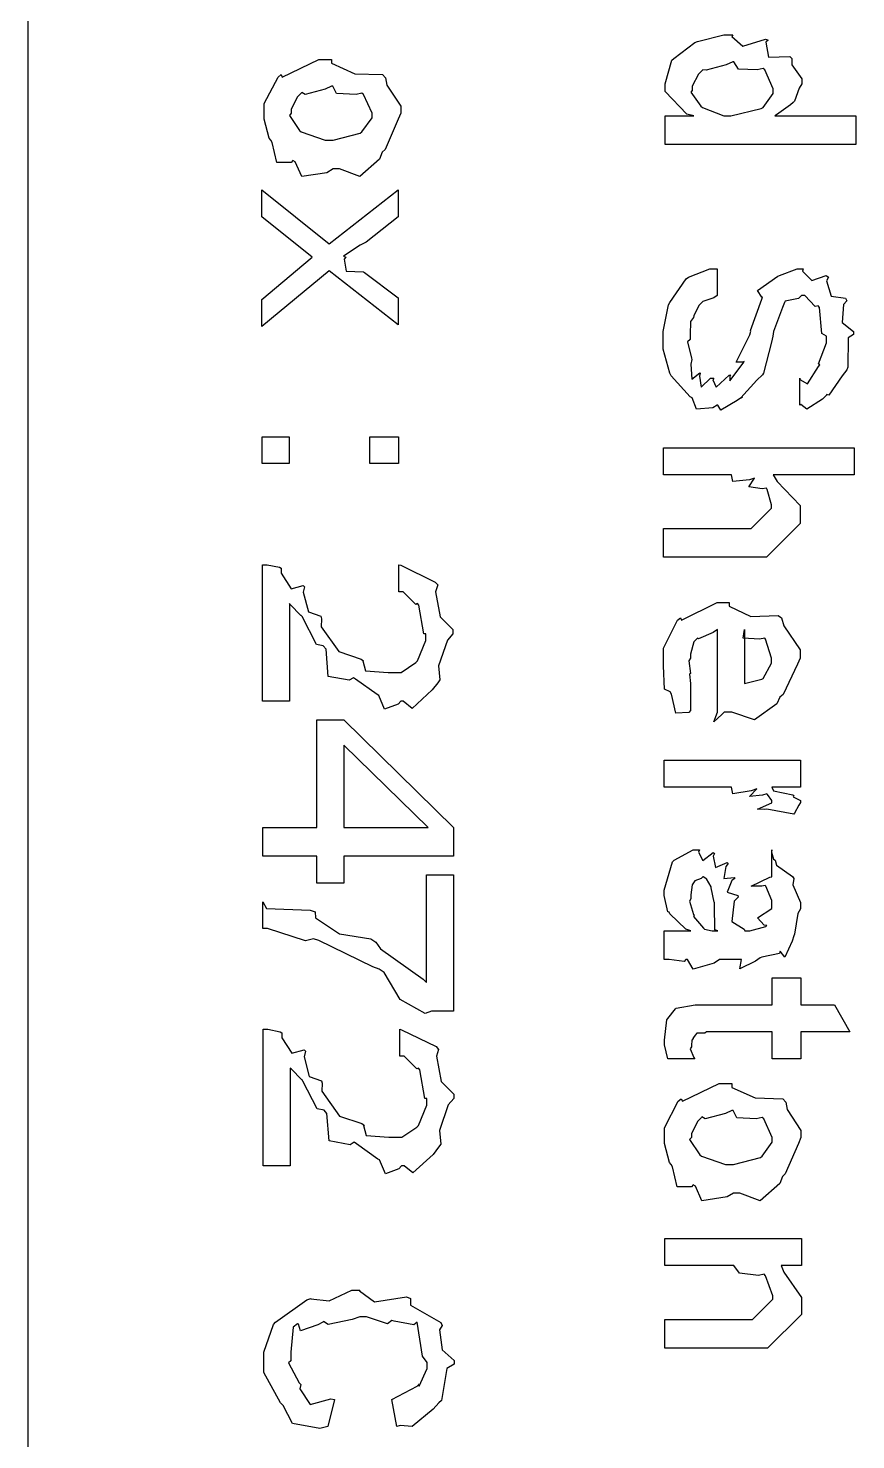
# Model space of a CAD drawing. Extents: x 0.2 to 11.6, y 0.3 to 16.2.
# Drawn here: x 1.62 to 1.7266, y 2.1406 to 2.3225 of the extents above; entities that cross this region are included whole.
import ezdxf

# ---------------------------------------------------------------- set-up
doc = ezdxf.new("R2010")
doc.units = 0
doc.header["$MEASUREMENT"] = 0

msp = doc.modelspace()

# ---------------------------------------------------------------- linework, layer by layer
at = {"color": 0}
for p, q in [((1.62001, 0.531685), (1.62001, 4.18001)), ((1.70313, 2.31858), (1.70583, 2.32064)), ((1.70583, 2.32064), (1.70617, 2.32075)), ((1.70617, 2.32075), (1.70958, 2.32161)), ((1.70617, 2.32075), (1.70617, 2.32075)), ((1.70958, 2.32161), (1.71072, 2.32161)), ((1.71072, 2.32161), (1.71061, 2.3214)), ((1.71061, 2.3214), (1.71203, 2.32015)), ((1.71203, 2.32015), (1.71496, 2.32107)), ((1.71496, 2.32107), (1.71528, 2.32096)), ((1.71528, 2.32096), (1.715, 2.32069)), ((1.715, 2.32069), (1.71533, 2.31874)), ((1.65272, 2.31619), (1.65744, 2.31847)), ((1.65744, 2.31847), (1.65907, 2.31847)), ((1.65907, 2.31847), (1.65907, 2.31797)), ((1.65907, 2.31847), (1.65907, 2.31847)), ((1.70204, 2.31532), (1.7029, 2.31836)), ((1.7029, 2.31836), (1.70313, 2.31858)), ((1.70313, 2.31858), (1.70313, 2.31858)), ((1.71533, 2.31874), (1.7181, 2.31885)), ((1.7181, 2.31885), (1.71832, 2.31858)), ((1.71832, 2.31858), (1.71832, 2.31776)), ((1.65907, 2.31797), (1.66206, 2.31662)), ((1.66206, 2.31662), (1.66564, 2.31651)), ((1.70632, 2.31657), (1.70551, 2.315)), ((1.70682, 2.31706), (1.70632, 2.31657)), ((1.70687, 2.31711), (1.70682, 2.31706)), ((1.70731, 2.31706), (1.70687, 2.31711)), ((1.7099, 2.31776), (1.70731, 2.31706)), ((1.71072, 2.31814), (1.7099, 2.31776)), ((1.71089, 2.31814), (1.71072, 2.31814)), ((1.71072, 2.31814), (1.71072, 2.31814)), ((1.71149, 2.31722), (1.71089, 2.31814)), ((1.71386, 2.31711), (1.71149, 2.31722)), ((1.71463, 2.31728), (1.71386, 2.31711)), ((1.71485, 2.31711), (1.71463, 2.31728)), ((1.71593, 2.31467), (1.71485, 2.31711)), ((1.71832, 2.31776), (1.71963, 2.31597)), ((1.65039, 2.31278), (1.65218, 2.31619)), ((1.65218, 2.31619), (1.65256, 2.31651)), ((1.65256, 2.31651), (1.65272, 2.31619)), ((1.65907, 2.315), (1.65826, 2.31461)), ((1.65924, 2.315), (1.65907, 2.315)), ((1.65907, 2.315), (1.65907, 2.315)), ((1.65972, 2.31407), (1.65924, 2.315)), ((1.66564, 2.31651), (1.66601, 2.31608)), ((1.66601, 2.31608), (1.66618, 2.31515)), ((1.66618, 2.31515), (1.66797, 2.31244)), ((1.70204, 2.31435), (1.70204, 2.31532)), ((1.70204, 2.31532), (1.70204, 2.31532)), ((1.70551, 2.315), (1.70551, 2.31446)), ((1.71929, 2.31478), (1.71869, 2.3131)), ((1.71961, 2.31532), (1.71929, 2.31478)), ((1.71963, 2.31597), (1.71961, 2.31532)), ((1.65468, 2.31364), (1.65386, 2.31207)), ((1.65517, 2.31413), (1.65468, 2.31364)), ((1.65522, 2.31418), (1.65517, 2.31413)), ((1.65565, 2.31396), (1.65522, 2.31418)), ((1.65826, 2.31461), (1.65565, 2.31396)), ((1.66222, 2.31396), (1.65972, 2.31407)), ((1.66297, 2.31413), (1.66222, 2.31396)), ((1.66319, 2.31396), (1.66297, 2.31413)), ((1.66428, 2.31153), (1.66319, 2.31396)), ((1.70481, 2.31142), (1.70204, 2.31435)), ((1.70551, 2.31446), (1.70535, 2.31424)), ((1.70535, 2.31424), (1.7066, 2.31244)), ((1.71463, 2.31228), (1.71593, 2.31407)), ((1.71593, 2.31407), (1.71593, 2.31467)), ((1.71593, 2.31467), (1.71593, 2.31467)), ((1.71853, 2.31293), (1.71815, 2.31261)), ((1.71869, 2.3131), (1.71853, 2.31293)), ((1.65039, 2.31153), (1.65039, 2.31278)), ((1.65039, 2.31076), (1.65039, 2.31153)), ((1.65386, 2.31153), (1.65365, 2.31125)), ((1.65365, 2.31125), (1.65494, 2.30929)), ((1.65386, 2.31207), (1.65386, 2.31153)), ((1.66428, 2.31093), (1.66428, 2.31153)), ((1.66428, 2.31153), (1.66428, 2.31153)), ((1.66797, 2.31153), (1.66764, 2.31076)), ((1.66797, 2.31244), (1.66797, 2.31153)), ((1.70204, 2.31119), (1.70574, 2.31119)), ((1.70204, 2.30751), (1.70204, 2.31119)), ((1.70204, 2.31119), (1.70204, 2.31119)), ((1.70574, 2.31119), (1.70481, 2.31142)), ((1.7066, 2.31244), (1.70682, 2.31228)), ((1.70682, 2.31228), (1.70682, 2.31228)), ((1.70682, 2.31228), (1.70958, 2.31119)), ((1.70958, 2.31119), (1.7105, 2.31119)), ((1.7105, 2.31119), (1.7144, 2.31213)), ((1.7105, 2.31119), (1.7105, 2.31119)), ((1.7144, 2.31213), (1.71463, 2.31228)), ((1.71463, 2.31228), (1.71463, 2.31228)), ((1.71636, 2.31131), (1.71615, 2.31119)), ((1.71615, 2.31119), (1.72657, 2.31119)), ((1.71815, 2.31261), (1.71636, 2.31131)), ((1.72657, 2.31119), (1.72657, 2.30751)), ((1.65104, 2.30832), (1.65039, 2.31076)), ((1.65494, 2.30929), (1.65517, 2.30914)), ((1.66297, 2.30914), (1.66428, 2.31093)), ((1.66764, 2.31076), (1.66596, 2.30686)), ((1.65126, 2.30806), (1.65104, 2.30832)), ((1.65142, 2.30778), (1.65126, 2.30806)), ((1.65201, 2.30518), (1.65142, 2.30778)), ((1.65517, 2.30914), (1.65517, 2.30914)), ((1.65517, 2.30914), (1.65826, 2.30806)), ((1.65826, 2.30806), (1.65929, 2.30806)), ((1.65929, 2.30806), (1.66276, 2.30897)), ((1.65929, 2.30806), (1.65929, 2.30806)), ((1.66276, 2.30897), (1.66297, 2.30914)), ((1.66297, 2.30914), (1.66297, 2.30914)), ((1.72657, 2.30751), (1.70204, 2.30751)), ((1.66525, 2.30561), (1.66271, 2.30339)), ((1.66558, 2.30653), (1.66525, 2.30561)), ((1.66596, 2.30686), (1.66558, 2.30653)), ((1.65386, 2.30518), (1.65201, 2.30518)), ((1.65408, 2.30544), (1.65386, 2.30518)), ((1.6544, 2.30528), (1.65408, 2.30544)), ((1.65522, 2.30339), (1.6544, 2.30528)), ((1.65847, 2.30387), (1.65522, 2.30339)), ((1.65929, 2.30436), (1.65847, 2.30387)), ((1.6601, 2.30436), (1.65929, 2.30436)), ((1.66271, 2.30339), (1.6601, 2.30436)), ((1.65007, 2.30165), (1.65875, 2.29471)), ((1.65007, 2.29818), (1.65007, 2.30165)), ((1.65007, 2.30165), (1.65007, 2.30165)), ((1.65875, 2.29471), (1.66764, 2.30165)), ((1.66764, 2.30165), (1.66764, 2.29818)), ((1.65657, 2.29297), (1.65007, 2.29818)), ((1.66764, 2.29818), (1.66351, 2.29492)), ((1.66351, 2.29492), (1.66276, 2.29454)), ((1.65549, 2.2921), (1.65657, 2.29297)), ((1.66276, 2.29454), (1.6606, 2.29312)), ((1.6606, 2.29312), (1.66092, 2.29297)), ((1.66092, 2.29297), (1.66069, 2.29275)), ((1.66092, 2.29297), (1.66092, 2.29297)), ((1.65007, 2.28754), (1.65549, 2.2921)), ((1.65875, 2.29124), (1.65007, 2.28407)), ((1.66764, 2.28429), (1.65875, 2.29124)), ((1.66069, 2.29275), (1.66097, 2.29118)), ((1.66097, 2.29118), (1.66319, 2.29112)), ((1.66319, 2.29112), (1.66331, 2.29101)), ((1.70503, 2.29042), (1.70779, 2.2915)), ((1.70779, 2.2915), (1.70871, 2.2915)), ((1.70871, 2.2915), (1.70871, 2.28803)), ((1.70871, 2.2915), (1.70871, 2.2915)), ((1.71674, 2.29064), (1.71903, 2.2915)), ((1.71903, 2.2915), (1.71978, 2.2915)), ((1.71978, 2.2915), (1.71972, 2.29118)), ((1.71972, 2.29118), (1.72092, 2.28999)), ((1.66331, 2.29101), (1.66764, 2.28776)), ((1.70264, 2.28717), (1.70475, 2.29021)), ((1.70475, 2.29021), (1.70503, 2.29042)), ((1.70503, 2.29042), (1.70503, 2.29042)), ((1.71392, 2.28868), (1.71653, 2.29053)), ((1.71653, 2.29053), (1.71674, 2.29064)), ((1.71674, 2.29064), (1.71674, 2.29064)), ((1.72092, 2.28999), (1.72276, 2.29064)), ((1.72276, 2.29064), (1.72304, 2.29042)), ((1.72304, 2.29042), (1.72282, 2.28993)), ((1.72282, 2.28993), (1.72342, 2.28797)), ((1.65007, 2.28407), (1.65007, 2.28754)), ((1.66764, 2.28776), (1.66764, 2.28429)), ((1.70828, 2.28776), (1.70687, 2.28728)), ((1.70871, 2.28803), (1.70828, 2.28776)), ((1.713, 2.28353), (1.71446, 2.2876)), ((1.71446, 2.28782), (1.71392, 2.28868)), ((1.71446, 2.2876), (1.71457, 2.28782)), ((1.71457, 2.28782), (1.71446, 2.28782)), ((1.71918, 2.28765), (1.7175, 2.28733)), ((1.71957, 2.28803), (1.71918, 2.28765)), ((1.72, 2.28803), (1.71957, 2.28803)), ((1.72136, 2.28662), (1.72, 2.28803)), ((1.72342, 2.28797), (1.72526, 2.28771)), ((1.72526, 2.28771), (1.72542, 2.28737)), ((1.70176, 2.28342), (1.70247, 2.28683)), ((1.70247, 2.28683), (1.70264, 2.28717)), ((1.70264, 2.28717), (1.70264, 2.28717)), ((1.70638, 2.28678), (1.70574, 2.28543)), ((1.70676, 2.28717), (1.70638, 2.28678)), ((1.70687, 2.28728), (1.70676, 2.28717)), ((1.71713, 2.28651), (1.71599, 2.28342)), ((1.71739, 2.28717), (1.71713, 2.28651)), ((1.7175, 2.28733), (1.71739, 2.28717)), ((1.72174, 2.28674), (1.72136, 2.28662)), ((1.7219, 2.28651), (1.72174, 2.28674)), ((1.72222, 2.28315), (1.7219, 2.28651)), ((1.72499, 2.28689), (1.72483, 2.28456)), ((1.72542, 2.28737), (1.72499, 2.28689)), ((1.70529, 2.28472), (1.70524, 2.28299)), ((1.70568, 2.28521), (1.70529, 2.28472)), ((1.70574, 2.28543), (1.70568, 2.28521)), ((1.72483, 2.28456), (1.72629, 2.28342)), ((1.70176, 2.28217), (1.70176, 2.28342)), ((1.70176, 2.28114), (1.70176, 2.28217)), ((1.70524, 2.28239), (1.70492, 2.28207)), ((1.70492, 2.28207), (1.7054, 2.28)), ((1.70524, 2.28299), (1.70524, 2.28239)), ((1.71115, 2.27946), (1.71294, 2.28299)), ((1.71294, 2.28299), (1.71306, 2.28347)), ((1.71306, 2.28347), (1.713, 2.28353)), ((1.71571, 2.28206), (1.71468, 2.27806)), ((1.71588, 2.28282), (1.71571, 2.28206)), ((1.71599, 2.28342), (1.71588, 2.28282)), ((1.72282, 2.28282), (1.72222, 2.28315)), ((1.72282, 2.28196), (1.72282, 2.28282)), ((1.72558, 2.28261), (1.72553, 2.27881)), ((1.72629, 2.28304), (1.72558, 2.28261)), ((1.72629, 2.28342), (1.72629, 2.28304)), ((1.70264, 2.27806), (1.70176, 2.28114)), ((1.72179, 2.27925), (1.72282, 2.28196)), ((1.70546, 2.27979), (1.70535, 2.27919)), ((1.70535, 2.27919), (1.70546, 2.27729)), ((1.7054, 2.28), (1.70546, 2.27979)), ((1.71035, 2.27707), (1.71208, 2.27935)), ((1.71203, 2.27946), (1.71115, 2.27946)), ((1.71218, 2.27957), (1.71203, 2.27946)), ((1.71208, 2.27935), (1.71218, 2.27957)), ((1.72037, 2.27669), (1.72179, 2.27892)), ((1.72194, 2.27914), (1.72179, 2.27925)), ((1.72179, 2.27892), (1.72194, 2.27914)), ((1.72194, 2.27914), (1.72194, 2.27914)), ((1.72542, 2.27849), (1.72483, 2.27772)), ((1.72553, 2.27881), (1.72542, 2.27849)), ((1.70281, 2.27772), (1.70264, 2.27806)), ((1.70264, 2.27806), (1.70264, 2.27806)), ((1.70524, 2.27501), (1.70281, 2.27772)), ((1.70546, 2.27729), (1.70649, 2.2781)), ((1.70654, 2.27806), (1.70643, 2.27767)), ((1.70643, 2.27767), (1.70665, 2.27626)), ((1.70649, 2.2781), (1.70654, 2.27806)), ((1.70665, 2.27626), (1.70785, 2.2774)), ((1.70785, 2.2774), (1.70828, 2.2774)), ((1.70828, 2.2774), (1.70817, 2.27718)), ((1.70817, 2.27718), (1.70861, 2.27626)), ((1.70861, 2.27626), (1.71029, 2.27778)), ((1.71029, 2.27778), (1.71044, 2.27783)), ((1.71044, 2.27783), (1.71035, 2.27772)), ((1.71035, 2.27772), (1.71035, 2.27707)), ((1.71382, 2.27713), (1.71175, 2.27485)), ((1.71457, 2.27783), (1.71382, 2.27713)), ((1.71468, 2.27806), (1.71457, 2.27783)), ((1.71935, 2.27393), (1.71935, 2.2774)), ((1.71935, 2.2774), (1.71935, 2.27724)), ((1.71935, 2.27724), (1.72037, 2.27669)), ((1.72483, 2.27772), (1.7231, 2.27522)), ((1.70551, 2.27485), (1.70524, 2.27501)), ((1.70524, 2.27501), (1.70524, 2.27501)), ((1.70606, 2.27339), (1.70551, 2.27485)), ((1.71197, 2.27501), (1.71132, 2.27453)), ((1.71175, 2.27485), (1.71197, 2.27501)), ((1.71197, 2.27501), (1.71197, 2.27501)), ((1.72282, 2.27522), (1.72228, 2.27468)), ((1.7231, 2.27522), (1.72282, 2.27528)), ((1.72282, 2.27528), (1.72282, 2.27522)), ((1.70817, 2.2736), (1.70606, 2.27339)), ((1.70871, 2.27393), (1.70817, 2.2736)), ((1.70882, 2.27393), (1.70871, 2.27393)), ((1.70921, 2.27328), (1.70882, 2.27393)), ((1.71132, 2.27453), (1.70921, 2.27328)), ((1.71951, 2.27399), (1.71935, 2.27393)), ((1.72026, 2.27339), (1.71951, 2.27399)), ((1.72228, 2.27468), (1.72026, 2.27339)), ((1.65012, 2.26986), (1.6536, 2.26986)), ((1.65012, 2.26639), (1.65012, 2.26986)), ((1.65012, 2.26986), (1.65012, 2.26986)), ((1.6536, 2.26986), (1.6536, 2.26639)), ((1.66401, 2.26986), (1.66769, 2.26986)), ((1.66401, 2.26639), (1.66401, 2.26986)), ((1.66401, 2.26986), (1.66401, 2.26986)), ((1.66769, 2.26986), (1.66769, 2.26639)), ((1.70182, 2.26844), (1.72635, 2.26844)), ((1.70182, 2.26497), (1.70182, 2.26844)), ((1.70182, 2.26844), (1.70182, 2.26844)), ((1.72635, 2.26844), (1.72635, 2.26497)), ((1.6536, 2.26639), (1.65012, 2.26639)), ((1.66769, 2.26639), (1.66401, 2.26639)), ((1.7105, 2.26497), (1.70182, 2.26497)), ((1.71056, 2.26497), (1.7105, 2.26497)), ((1.71072, 2.26411), (1.71056, 2.26497)), ((1.71289, 2.26432), (1.71072, 2.26411)), ((1.71278, 2.2634), (1.71354, 2.26454)), ((1.71354, 2.26454), (1.71289, 2.26432)), ((1.71354, 2.26454), (1.71354, 2.26454)), ((1.72635, 2.26497), (1.71593, 2.26497)), ((1.71593, 2.26497), (1.71647, 2.26411)), ((1.71647, 2.26411), (1.7194, 2.26101)), ((1.71451, 2.26313), (1.71278, 2.2634)), ((1.71506, 2.26324), (1.71451, 2.26313)), ((1.71517, 2.26308), (1.71506, 2.26324)), ((1.71571, 2.26107), (1.71517, 2.26308)), ((1.71311, 2.25803), (1.71571, 2.26064)), ((1.71571, 2.26064), (1.71571, 2.26107)), ((1.71571, 2.26107), (1.71571, 2.26107)), ((1.7194, 2.26101), (1.7194, 2.25999)), ((1.7194, 2.25868), (1.71506, 2.25435)), ((1.7194, 2.25999), (1.7194, 2.25868)), ((1.70182, 2.25435), (1.70182, 2.25803)), ((1.70182, 2.25803), (1.71203, 2.25803)), ((1.71203, 2.25803), (1.71311, 2.25803)), ((1.65017, 2.23578), (1.65017, 2.25336)), ((1.65017, 2.25336), (1.65076, 2.25336)), ((1.65076, 2.25336), (1.65235, 2.25304)), ((1.65235, 2.25304), (1.65256, 2.25293)), ((1.65256, 2.25293), (1.65256, 2.25228)), ((1.66775, 2.24989), (1.66775, 2.25336)), ((1.66775, 2.25336), (1.66797, 2.25331)), ((1.66797, 2.25331), (1.67242, 2.25114)), ((1.71268, 2.25435), (1.70182, 2.25435)), ((1.71506, 2.25435), (1.71268, 2.25435)), ((1.65256, 2.25228), (1.65386, 2.25028)), ((1.67242, 2.25114), (1.67275, 2.25076)), ((1.65386, 2.25028), (1.65543, 2.25071)), ((1.65543, 2.25071), (1.6556, 2.25054)), ((1.6556, 2.25054), (1.65543, 2.24983)), ((1.65543, 2.24983), (1.65608, 2.24729)), ((1.66829, 2.24989), (1.66775, 2.24989)), ((1.66992, 2.24826), (1.66829, 2.24989)), ((1.67275, 2.25076), (1.67247, 2.24989)), ((1.67247, 2.24989), (1.67307, 2.24664)), ((1.65365, 2.24837), (1.65364, 2.23579)), ((1.65375, 2.24826), (1.65365, 2.24837)), ((1.65511, 2.24685), (1.65375, 2.24826)), ((1.67014, 2.24837), (1.66992, 2.24826)), ((1.67031, 2.24815), (1.67014, 2.24837)), ((1.67096, 2.24447), (1.67031, 2.24815)), ((1.70415, 2.24625), (1.70871, 2.24849)), ((1.70871, 2.24849), (1.71029, 2.24849)), ((1.71029, 2.24849), (1.71029, 2.24804)), ((1.71029, 2.24804), (1.71306, 2.24669)), ((1.65517, 2.24685), (1.65511, 2.24685)), ((1.65528, 2.24669), (1.65517, 2.24685)), ((1.65713, 2.24311), (1.65528, 2.24669)), ((1.65608, 2.24729), (1.65767, 2.24675)), ((1.65767, 2.24675), (1.65776, 2.24642)), ((1.65776, 2.24642), (1.65771, 2.24539)), ((1.67307, 2.24664), (1.67469, 2.24501)), ((1.70182, 2.24262), (1.70361, 2.24621)), ((1.70361, 2.24621), (1.704, 2.24653)), ((1.704, 2.24653), (1.70415, 2.24625)), ((1.71306, 2.24669), (1.71658, 2.24685)), ((1.71658, 2.24685), (1.71701, 2.24653)), ((1.71701, 2.24653), (1.71729, 2.2455)), ((1.65771, 2.24539), (1.66, 2.24219)), ((1.67122, 2.24447), (1.67096, 2.24447)), ((1.67122, 2.2436), (1.67122, 2.24447)), ((1.67469, 2.24447), (1.67399, 2.24365)), ((1.67469, 2.24501), (1.67469, 2.24447)), ((1.70617, 2.24393), (1.70574, 2.24343)), ((1.70632, 2.24382), (1.70617, 2.24393)), ((1.70617, 2.24393), (1.70617, 2.24393)), ((1.70822, 2.24463), (1.70632, 2.24382)), ((1.70876, 2.24501), (1.70822, 2.24463)), ((1.70876, 2.23438), (1.70876, 2.24501)), ((1.71208, 2.24393), (1.71224, 2.24501)), ((1.71419, 2.24376), (1.71208, 2.24393)), ((1.71224, 2.24501), (1.71224, 2.23807)), ((1.71224, 2.24501), (1.71224, 2.24501)), ((1.71224, 2.24501), (1.71224, 2.24501)), ((1.71485, 2.24393), (1.71419, 2.24376)), ((1.71496, 2.24376), (1.71485, 2.24393)), ((1.71729, 2.2455), (1.7194, 2.2424)), ((1.65799, 2.24294), (1.65713, 2.24311)), ((1.65836, 2.24251), (1.65799, 2.24294)), ((1.65864, 2.23899), (1.65836, 2.24251)), ((1.66, 2.24219), (1.66287, 2.24121)), ((1.67014, 2.241), (1.67122, 2.2436)), ((1.67399, 2.24365), (1.67285, 2.24035)), ((1.70182, 2.24132), (1.70182, 2.24262)), ((1.70574, 2.24343), (1.70529, 2.24186)), ((1.71571, 2.24132), (1.71496, 2.24376)), ((1.7194, 2.2424), (1.7194, 2.24132)), ((1.66287, 2.24121), (1.66319, 2.241)), ((1.66319, 2.241), (1.66308, 2.241)), ((1.66308, 2.241), (1.66342, 2.23969)), ((1.66803, 2.23947), (1.66992, 2.24078)), ((1.66992, 2.24078), (1.67014, 2.241)), ((1.67014, 2.241), (1.67014, 2.241)), ((1.67285, 2.24035), (1.67301, 2.23856)), ((1.70182, 2.24035), (1.70182, 2.24132)), ((1.70193, 2.23736), (1.70182, 2.24035)), ((1.70529, 2.24132), (1.70508, 2.241)), ((1.70508, 2.241), (1.70529, 2.23936)), ((1.70529, 2.24186), (1.70529, 2.24132)), ((1.71463, 2.23872), (1.71571, 2.24067)), ((1.71571, 2.24067), (1.71571, 2.24132)), ((1.71571, 2.24132), (1.71571, 2.24132)), ((1.71907, 2.24056), (1.71724, 2.23665)), ((1.7194, 2.24132), (1.71907, 2.24056)), ((1.66135, 2.2385), (1.65864, 2.23899)), ((1.66189, 2.23882), (1.66135, 2.2385)), ((1.66217, 2.23861), (1.66189, 2.23882)), ((1.66493, 2.23665), (1.66217, 2.23861)), ((1.66342, 2.23969), (1.66635, 2.23947)), ((1.66635, 2.23947), (1.66732, 2.23947)), ((1.66732, 2.23947), (1.66803, 2.23947)), ((1.67301, 2.23856), (1.67275, 2.23817)), ((1.70529, 2.23936), (1.70514, 2.23926)), ((1.70514, 2.23926), (1.70529, 2.23807)), ((1.70529, 2.23936), (1.70529, 2.23936)), ((1.71224, 2.23807), (1.71446, 2.23861)), ((1.71446, 2.23861), (1.71463, 2.23872)), ((1.71463, 2.23872), (1.71463, 2.23872)), ((1.66515, 2.23654), (1.66493, 2.23665)), ((1.66493, 2.23665), (1.66493, 2.23665)), ((1.6659, 2.23475), (1.66515, 2.23654)), ((1.67204, 2.23725), (1.66943, 2.23486)), ((1.67275, 2.23817), (1.67204, 2.23725)), ((1.70269, 2.23699), (1.70193, 2.23736)), ((1.70285, 2.23671), (1.70269, 2.23699)), ((1.70269, 2.23699), (1.70269, 2.23699)), ((1.7034, 2.23426), (1.70285, 2.23671)), ((1.70529, 2.23807), (1.70529, 2.2346)), ((1.70529, 2.23807), (1.70529, 2.23807)), ((1.70529, 2.23807), (1.70529, 2.23807)), ((1.71224, 2.23807), (1.71224, 2.23807)), ((1.71724, 2.23665), (1.71679, 2.23633)), ((1.65364, 2.23579), (1.65017, 2.23578)), ((1.65364, 2.23579), (1.65364, 2.23579)), ((1.66764, 2.2354), (1.6659, 2.23475)), ((1.66797, 2.23579), (1.66764, 2.2354)), ((1.66829, 2.23579), (1.66797, 2.23579)), ((1.66943, 2.23486), (1.66829, 2.23579)), ((1.71642, 2.23546), (1.71354, 2.2334)), ((1.71679, 2.23633), (1.71642, 2.23546)), ((1.65717, 2.21951), (1.65717, 2.2334)), ((1.65717, 2.2334), (1.66064, 2.2334)), ((1.66064, 2.2334), (1.67475, 2.21951)), ((1.70508, 2.23432), (1.7034, 2.23426)), ((1.70529, 2.2346), (1.70508, 2.23432)), ((1.70828, 2.23313), (1.70876, 2.23438)), ((1.70931, 2.23406), (1.70828, 2.23313)), ((1.70876, 2.23438), (1.70876, 2.23438)), ((1.70964, 2.23438), (1.70931, 2.23406)), ((1.71061, 2.23438), (1.70964, 2.23438)), ((1.71354, 2.2334), (1.71061, 2.23438)), ((1.6715, 2.21951), (1.66064, 2.23014)), ((1.66064, 2.23014), (1.66064, 2.21951)), ((1.70188, 2.22819), (1.71946, 2.22819)), ((1.70188, 2.22472), (1.70188, 2.22819)), ((1.70188, 2.22819), (1.70188, 2.22819)), ((1.71946, 2.22819), (1.71946, 2.22472)), ((1.71056, 2.22472), (1.70188, 2.22472)), ((1.71072, 2.22385), (1.71056, 2.22472)), ((1.71056, 2.22472), (1.71056, 2.22472)), ((1.71311, 2.22424), (1.71072, 2.22385)), ((1.71289, 2.22353), (1.71382, 2.2245)), ((1.71382, 2.2245), (1.71311, 2.22424)), ((1.71382, 2.2245), (1.71382, 2.2245)), ((1.71511, 2.22385), (1.71457, 2.22369)), ((1.71522, 2.22379), (1.71511, 2.22385)), ((1.71576, 2.22299), (1.71522, 2.22379)), ((1.71946, 2.22472), (1.71576, 2.22472)), ((1.71576, 2.22472), (1.71599, 2.22424)), ((1.71599, 2.22424), (1.71847, 2.22374)), ((1.71457, 2.22369), (1.71289, 2.22353)), ((1.71392, 2.22189), (1.71576, 2.22271)), ((1.71576, 2.22271), (1.71576, 2.22299)), ((1.71576, 2.22299), (1.71576, 2.22299)), ((1.71847, 2.22374), (1.71858, 2.22364)), ((1.71858, 2.22364), (1.71853, 2.22347)), ((1.71853, 2.22347), (1.71946, 2.22299)), ((1.71924, 2.22239), (1.71869, 2.22136)), ((1.71946, 2.22276), (1.71924, 2.22239)), ((1.71946, 2.22299), (1.71946, 2.22276)), ((1.71485, 2.22185), (1.71392, 2.22189)), ((1.71511, 2.2219), (1.71485, 2.22185)), ((1.71858, 2.22125), (1.71511, 2.2219)), ((1.71869, 2.22136), (1.71858, 2.22125)), ((1.65022, 2.21951), (1.65717, 2.21951)), ((1.65022, 2.21582), (1.65022, 2.21951)), ((1.65022, 2.21951), (1.65022, 2.21951)), ((1.66064, 2.21951), (1.6715, 2.21951)), ((1.66064, 2.21951), (1.66064, 2.21951)), ((1.67475, 2.21951), (1.67475, 2.21582)), ((1.70318, 2.21533), (1.70563, 2.21664)), ((1.70563, 2.21664), (1.70643, 2.21664)), ((1.70643, 2.21664), (1.70632, 2.21636)), ((1.71576, 2.21664), (1.71571, 2.21636)), ((1.71576, 2.21317), (1.71576, 2.21664)), ((1.65717, 2.21582), (1.65022, 2.21582)), ((1.65717, 2.21235), (1.65717, 2.21582)), ((1.67475, 2.21582), (1.66064, 2.21582)), ((1.66064, 2.21582), (1.66064, 2.21235)), ((1.70188, 2.21143), (1.70296, 2.21511)), ((1.70296, 2.21511), (1.70318, 2.21533)), ((1.70318, 2.21533), (1.70318, 2.21533)), ((1.70632, 2.21636), (1.70687, 2.21528)), ((1.70687, 2.21528), (1.70822, 2.21631)), ((1.70822, 2.21631), (1.70839, 2.21619)), ((1.70839, 2.21619), (1.70822, 2.21582)), ((1.70822, 2.21582), (1.7085, 2.21436)), ((1.7085, 2.21436), (1.71001, 2.215)), ((1.71012, 2.2149), (1.70985, 2.21451)), ((1.71001, 2.215), (1.71012, 2.2149)), ((1.71571, 2.21636), (1.71599, 2.21544)), ((1.71599, 2.21544), (1.71619, 2.21533)), ((1.71619, 2.21533), (1.71636, 2.21468)), ((1.67128, 2.21343), (1.67475, 2.21343)), ((1.67128, 2.19954), (1.67128, 2.21343)), ((1.67128, 2.21343), (1.67128, 2.21343)), ((1.67475, 2.21343), (1.67475, 2.19585)), ((1.70665, 2.21294), (1.70583, 2.21263)), ((1.70687, 2.21317), (1.70665, 2.21294)), ((1.70692, 2.21317), (1.70687, 2.21317)), ((1.70725, 2.21294), (1.70692, 2.21317)), ((1.70731, 2.21294), (1.70725, 2.21294)), ((1.70736, 2.21289), (1.70731, 2.21294)), ((1.70796, 2.21186), (1.70736, 2.21289)), ((1.70985, 2.21451), (1.70958, 2.21294)), ((1.70958, 2.21294), (1.71093, 2.21306)), ((1.71099, 2.21294), (1.71061, 2.21268)), ((1.71093, 2.21306), (1.71099, 2.21294)), ((1.71311, 2.21197), (1.7155, 2.21311)), ((1.7155, 2.21311), (1.71576, 2.21317)), ((1.71636, 2.21468), (1.71843, 2.21322)), ((1.71843, 2.21322), (1.71858, 2.21294)), ((1.71858, 2.21294), (1.71847, 2.21212)), ((1.66064, 2.21235), (1.65717, 2.21235)), ((1.70188, 2.21078), (1.70188, 2.21143)), ((1.70188, 2.21143), (1.70188, 2.21143)), ((1.70551, 2.21212), (1.70535, 2.21083)), ((1.70578, 2.21251), (1.70551, 2.21212)), ((1.70583, 2.21263), (1.70578, 2.21251)), ((1.70796, 2.21175), (1.70796, 2.21186)), ((1.70796, 2.21186), (1.70796, 2.21186)), ((1.70833, 2.2099), (1.70796, 2.21175)), ((1.71061, 2.21268), (1.71001, 2.21121)), ((1.71001, 2.21121), (1.71138, 2.21078)), ((1.71446, 2.21197), (1.71311, 2.21197)), ((1.7149, 2.21207), (1.71446, 2.21197)), ((1.715, 2.21197), (1.7149, 2.21207)), ((1.71576, 2.21012), (1.715, 2.21197)), ((1.71847, 2.21212), (1.71946, 2.20985)), ((1.65022, 2.20649), (1.65022, 2.20996)), ((1.65022, 2.20996), (1.65067, 2.2091)), ((1.70236, 2.20865), (1.70188, 2.21078)), ((1.70535, 2.21033), (1.70514, 2.21001)), ((1.70514, 2.21001), (1.70568, 2.20833)), ((1.70535, 2.21083), (1.70535, 2.21033)), ((1.70839, 2.2099), (1.70833, 2.2099)), ((1.70839, 2.20947), (1.70839, 2.2099)), ((1.70844, 2.20632), (1.70839, 2.20947)), ((1.71093, 2.21001), (1.71061, 2.20742)), ((1.71143, 2.21056), (1.71093, 2.21001)), ((1.71138, 2.21078), (1.71143, 2.21056)), ((1.71576, 2.20947), (1.71576, 2.21012)), ((1.71576, 2.2091), (1.71576, 2.20947)), ((1.71946, 2.20985), (1.71946, 2.20904)), ((1.65067, 2.2091), (1.65631, 2.20888)), ((1.65631, 2.20888), (1.65696, 2.20865)), ((1.65696, 2.20865), (1.65701, 2.2079)), ((1.65701, 2.2079), (1.6601, 2.20583)), ((1.70253, 2.20861), (1.70236, 2.20865)), ((1.70264, 2.20839), (1.70253, 2.20861)), ((1.70469, 2.20643), (1.70264, 2.20839)), ((1.70568, 2.20833), (1.70578, 2.20817)), ((1.70578, 2.20817), (1.70568, 2.20806)), ((1.70568, 2.20806), (1.70697, 2.20654)), ((1.71061, 2.20742), (1.71218, 2.20643)), ((1.71392, 2.2079), (1.71576, 2.2091)), ((1.71479, 2.20692), (1.71392, 2.2079)), ((1.71913, 2.20844), (1.71869, 2.20578)), ((1.71946, 2.20904), (1.71913, 2.20844)), ((1.65082, 2.20649), (1.65022, 2.20649)), ((1.65571, 2.20492), (1.65082, 2.20649)), ((1.6601, 2.20583), (1.66411, 2.20518)), ((1.70188, 2.20253), (1.70188, 2.20622)), ((1.70188, 2.20622), (1.70275, 2.20622)), ((1.70275, 2.20622), (1.70469, 2.20622)), ((1.70535, 2.20622), (1.70469, 2.20643)), ((1.70469, 2.20622), (1.70535, 2.20622)), ((1.70535, 2.20622), (1.70535, 2.20622)), ((1.70697, 2.20654), (1.70708, 2.20643)), ((1.70708, 2.20643), (1.70708, 2.20643)), ((1.70708, 2.20643), (1.70806, 2.20622)), ((1.70806, 2.20622), (1.70839, 2.20622)), ((1.70839, 2.20622), (1.70882, 2.20622)), ((1.70882, 2.20622), (1.70844, 2.20632)), ((1.70882, 2.20622), (1.70882, 2.20622)), ((1.71218, 2.20643), (1.71229, 2.20622)), ((1.71229, 2.20622), (1.71229, 2.20622)), ((1.71229, 2.20622), (1.71294, 2.20622)), ((1.71294, 2.20622), (1.715, 2.20676)), ((1.71294, 2.20622), (1.71294, 2.20622)), ((1.71294, 2.20622), (1.71294, 2.20622)), ((1.71511, 2.20688), (1.71479, 2.20692)), ((1.715, 2.20676), (1.71511, 2.20688)), ((1.71869, 2.20578), (1.71858, 2.20557)), ((1.65674, 2.20518), (1.65571, 2.20492)), ((1.65744, 2.20497), (1.65674, 2.20518)), ((1.66439, 2.20156), (1.65744, 2.20497)), ((1.66411, 2.20518), (1.66476, 2.20475)), ((1.66476, 2.20475), (1.66536, 2.20389)), ((1.66536, 2.20389), (1.67085, 2.19997)), ((1.71838, 2.20486), (1.71744, 2.20281)), ((1.71858, 2.20557), (1.71838, 2.20486)), ((1.70253, 2.20253), (1.70188, 2.20253)), ((1.70449, 2.20226), (1.70253, 2.20253)), ((1.70469, 2.20253), (1.70449, 2.20226)), ((1.70492, 2.20253), (1.70469, 2.20253)), ((1.70563, 2.20128), (1.70492, 2.20253)), ((1.70833, 2.20204), (1.70563, 2.20128)), ((1.70904, 2.20253), (1.70833, 2.20204)), ((1.71186, 2.20253), (1.70904, 2.20253)), ((1.71164, 2.20133), (1.71186, 2.20253)), ((1.71365, 2.20231), (1.71164, 2.20133)), ((1.71186, 2.20253), (1.71186, 2.20253)), ((1.71425, 2.20275), (1.71365, 2.20231)), ((1.71446, 2.20281), (1.71425, 2.20275)), ((1.71674, 2.20329), (1.71446, 2.20281)), ((1.71685, 2.20361), (1.71674, 2.20329)), ((1.71744, 2.20281), (1.71685, 2.20361)), ((1.71685, 2.20361), (1.71685, 2.20361)), ((1.66521, 2.20128), (1.66439, 2.20156)), ((1.66585, 2.20085), (1.66521, 2.20128)), ((1.66792, 2.19737), (1.66585, 2.20085)), ((1.67085, 2.19997), (1.67128, 2.19954)), ((1.71582, 2.19667), (1.71582, 2.20014)), ((1.71582, 2.20014), (1.71951, 2.20014)), ((1.71951, 2.20014), (1.71951, 2.19667)), ((1.67111, 2.19558), (1.66792, 2.19737)), ((1.70344, 2.19624), (1.70589, 2.19667)), ((1.70589, 2.19667), (1.70671, 2.19667)), ((1.70671, 2.19667), (1.71582, 2.19667)), ((1.71951, 2.19667), (1.72385, 2.19667)), ((1.72385, 2.19667), (1.72581, 2.19319)), ((1.67193, 2.19585), (1.67111, 2.19558)), ((1.67475, 2.19585), (1.67193, 2.19585)), ((1.70193, 2.19211), (1.70226, 2.19476)), ((1.70226, 2.19476), (1.70236, 2.19493)), ((1.70236, 2.19493), (1.70335, 2.19618)), ((1.70236, 2.19493), (1.70236, 2.19493)), ((1.70335, 2.19618), (1.70344, 2.19624)), ((1.70344, 2.19624), (1.70344, 2.19624)), ((1.65028, 2.17594), (1.65028, 2.19353)), ((1.65028, 2.19353), (1.65087, 2.19353)), ((1.65087, 2.19353), (1.65246, 2.19319)), ((1.65246, 2.19319), (1.65267, 2.19308)), ((1.65267, 2.19308), (1.65267, 2.19243)), ((1.66786, 2.19006), (1.66786, 2.19353)), ((1.66786, 2.19353), (1.66808, 2.19347)), ((1.66808, 2.19347), (1.67253, 2.19129)), ((1.70606, 2.19299), (1.70594, 2.19282)), ((1.70611, 2.19303), (1.70606, 2.19299)), ((1.70714, 2.19303), (1.70611, 2.19303)), ((1.70736, 2.19319), (1.70714, 2.19303)), ((1.71582, 2.19319), (1.70736, 2.19319)), ((1.71582, 2.18972), (1.71582, 2.19319)), ((1.72581, 2.19319), (1.71951, 2.19319)), ((1.71951, 2.19319), (1.71951, 2.18972)), ((1.65267, 2.19243), (1.65397, 2.19043)), ((1.67253, 2.19129), (1.67285, 2.19092)), ((1.70193, 2.19151), (1.70193, 2.19211)), ((1.70193, 2.19211), (1.70193, 2.19211)), ((1.70236, 2.18972), (1.70193, 2.19151)), ((1.7054, 2.19125), (1.70524, 2.19103)), ((1.70546, 2.19211), (1.7054, 2.19146)), ((1.7054, 2.19146), (1.7054, 2.19125)), ((1.70563, 2.19233), (1.70546, 2.19211)), ((1.70594, 2.19282), (1.70563, 2.19243)), ((1.70563, 2.19243), (1.70563, 2.19233)), ((1.65397, 2.19043), (1.65554, 2.19086)), ((1.65554, 2.19086), (1.65571, 2.19071)), ((1.65571, 2.19071), (1.65554, 2.19)), ((1.65554, 2.19), (1.65619, 2.18744)), ((1.6684, 2.19006), (1.66786, 2.19006)), ((1.67003, 2.18842), (1.6684, 2.19006)), ((1.67285, 2.19092), (1.67258, 2.19006)), ((1.67258, 2.19006), (1.67318, 2.18679)), ((1.70583, 2.18972), (1.70236, 2.18972)), ((1.70236, 2.18972), (1.70236, 2.18972)), ((1.70524, 2.19103), (1.70572, 2.18989)), ((1.70572, 2.18989), (1.70583, 2.18972)), ((1.70583, 2.18972), (1.70583, 2.18972)), ((1.71951, 2.18972), (1.71582, 2.18972)), ((1.65386, 2.18842), (1.65375, 2.18853)), ((1.65375, 2.18853), (1.65375, 2.17594)), ((1.65522, 2.18701), (1.65386, 2.18842)), ((1.65619, 2.18744), (1.65776, 2.1869)), ((1.67025, 2.18853), (1.67003, 2.18842)), ((1.67042, 2.18832), (1.67025, 2.18853)), ((1.67106, 2.18463), (1.67042, 2.18832)), ((1.65528, 2.18701), (1.65522, 2.18701)), ((1.65537, 2.18685), (1.65528, 2.18701)), ((1.65722, 2.18326), (1.65537, 2.18685)), ((1.65776, 2.1869), (1.65787, 2.18658)), ((1.65787, 2.18658), (1.65782, 2.18554)), ((1.67318, 2.18679), (1.67481, 2.18517)), ((1.70426, 2.18425), (1.70899, 2.18653)), ((1.70899, 2.18653), (1.71061, 2.18653)), ((1.71061, 2.18653), (1.71061, 2.18604)), ((1.71061, 2.18653), (1.71061, 2.18653)), ((1.71061, 2.18604), (1.7136, 2.18468)), ((1.65782, 2.18554), (1.6601, 2.18235)), ((1.67133, 2.18463), (1.67106, 2.18463)), ((1.67133, 2.18376), (1.67133, 2.18463)), ((1.6741, 2.18381), (1.67296, 2.1805)), ((1.67481, 2.18463), (1.6741, 2.18381)), ((1.67481, 2.18517), (1.67481, 2.18463)), ((1.70193, 2.18083), (1.70372, 2.18425)), ((1.70372, 2.18425), (1.7041, 2.18457)), ((1.7041, 2.18457), (1.70426, 2.18425)), ((1.7136, 2.18468), (1.71718, 2.18457)), ((1.71718, 2.18457), (1.71756, 2.18414)), ((1.71756, 2.18414), (1.71772, 2.18321)), ((1.6581, 2.18311), (1.65722, 2.18326)), ((1.65847, 2.18267), (1.6581, 2.18311)), ((1.65875, 2.17915), (1.65847, 2.18267)), ((1.6601, 2.18235), (1.66297, 2.18138)), ((1.67025, 2.18115), (1.67133, 2.18376)), ((1.70671, 2.18218), (1.70622, 2.18169)), ((1.70676, 2.18224), (1.70671, 2.18218)), ((1.70719, 2.18201), (1.70676, 2.18224)), ((1.70979, 2.18267), (1.70719, 2.18201)), ((1.71061, 2.18306), (1.70979, 2.18267)), ((1.71078, 2.18306), (1.71061, 2.18306)), ((1.71061, 2.18306), (1.71061, 2.18306)), ((1.71126, 2.18213), (1.71078, 2.18306)), ((1.71376, 2.18201), (1.71126, 2.18213)), ((1.71451, 2.18218), (1.71376, 2.18201)), ((1.71474, 2.18201), (1.71451, 2.18218)), ((1.71582, 2.17958), (1.71474, 2.18201)), ((1.71772, 2.18321), (1.71951, 2.1805)), ((1.66297, 2.18138), (1.66331, 2.18115)), ((1.66331, 2.18115), (1.66319, 2.18115)), ((1.66319, 2.18115), (1.66351, 2.17985)), ((1.66813, 2.17962), (1.67003, 2.18093)), ((1.67003, 2.18093), (1.67025, 2.18115)), ((1.67025, 2.18115), (1.67025, 2.18115)), ((1.67296, 2.1805), (1.67312, 2.17871)), ((1.70193, 2.17958), (1.70193, 2.18083)), ((1.70622, 2.18169), (1.7054, 2.18012)), ((1.71951, 2.1805), (1.71951, 2.17958)), ((1.66146, 2.17865), (1.65875, 2.17915)), ((1.662, 2.17899), (1.66146, 2.17865)), ((1.66228, 2.17876), (1.662, 2.17899)), ((1.66504, 2.17681), (1.66228, 2.17876)), ((1.66351, 2.17985), (1.66644, 2.17964)), ((1.66644, 2.17964), (1.66743, 2.17964)), ((1.66743, 2.17964), (1.66813, 2.17962)), ((1.67285, 2.17833), (1.67215, 2.1774)), ((1.67312, 2.17871), (1.67285, 2.17833)), ((1.70193, 2.17882), (1.70193, 2.17958)), ((1.70258, 2.17638), (1.70193, 2.17882)), ((1.7054, 2.17958), (1.70518, 2.17931)), ((1.70518, 2.17931), (1.70649, 2.17736)), ((1.7054, 2.18012), (1.7054, 2.17958)), ((1.71451, 2.17719), (1.71582, 2.17899)), ((1.71582, 2.17899), (1.71582, 2.17958)), ((1.71582, 2.17958), (1.71582, 2.17958)), ((1.71918, 2.17882), (1.7175, 2.17492)), ((1.71951, 2.17958), (1.71918, 2.17882)), ((1.66525, 2.17671), (1.66504, 2.17681)), ((1.66504, 2.17681), (1.66504, 2.17681)), ((1.66601, 2.17492), (1.66525, 2.17671)), ((1.67215, 2.1774), (1.66954, 2.17503)), ((1.70649, 2.17736), (1.70671, 2.17719)), ((1.70671, 2.17719), (1.70671, 2.17719)), ((1.70671, 2.17719), (1.70979, 2.17611)), ((1.71083, 2.17611), (1.71431, 2.17703)), ((1.71431, 2.17703), (1.71451, 2.17719)), ((1.71451, 2.17719), (1.71451, 2.17719)), ((1.65375, 2.17594), (1.65028, 2.17594)), ((1.65375, 2.17594), (1.65375, 2.17594)), ((1.66775, 2.17557), (1.66601, 2.17492)), ((1.66808, 2.17594), (1.66775, 2.17557)), ((1.6684, 2.17594), (1.66808, 2.17594)), ((1.66954, 2.17503), (1.6684, 2.17594)), ((1.70281, 2.17611), (1.70258, 2.17638)), ((1.70296, 2.17583), (1.70281, 2.17611)), ((1.70356, 2.17324), (1.70296, 2.17583)), ((1.70979, 2.17611), (1.71083, 2.17611)), ((1.71083, 2.17611), (1.71083, 2.17611)), ((1.7175, 2.17492), (1.71713, 2.17458)), ((1.7054, 2.17324), (1.70356, 2.17324)), ((1.70563, 2.1735), (1.7054, 2.17324)), ((1.70594, 2.17333), (1.70563, 2.1735)), ((1.70676, 2.17144), (1.70594, 2.17333)), ((1.71679, 2.17367), (1.71425, 2.17144)), ((1.71713, 2.17458), (1.71679, 2.17367)), ((1.71001, 2.17193), (1.70676, 2.17144)), ((1.71083, 2.17242), (1.71001, 2.17193)), ((1.71164, 2.17242), (1.71083, 2.17242)), ((1.71425, 2.17144), (1.71164, 2.17242)), ((1.70199, 2.16656), (1.71957, 2.16656)), ((1.70199, 2.16308), (1.70199, 2.16656)), ((1.70199, 2.16656), (1.70199, 2.16656)), ((1.71957, 2.16656), (1.71957, 2.16308)), ((1.71067, 2.16308), (1.70199, 2.16308)), ((1.71089, 2.16308), (1.71067, 2.16308)), ((1.71158, 2.16211), (1.71089, 2.16308)), ((1.71403, 2.16183), (1.71158, 2.16211)), ((1.71479, 2.162), (1.71403, 2.16183)), ((1.71496, 2.16178), (1.71479, 2.162)), ((1.71957, 2.16308), (1.71696, 2.16308)), ((1.71696, 2.16308), (1.71729, 2.16222)), ((1.71729, 2.16222), (1.71957, 2.15896)), ((1.71588, 2.15918), (1.71496, 2.16178)), ((1.65186, 2.15582), (1.65588, 2.15869)), ((1.65588, 2.15869), (1.65642, 2.15886)), ((1.65642, 2.15886), (1.65642, 2.15881)), ((1.65642, 2.15881), (1.65875, 2.15853)), ((1.65875, 2.15853), (1.66168, 2.15994)), ((1.66168, 2.15994), (1.66271, 2.15994)), ((1.66271, 2.15994), (1.66265, 2.15983)), ((1.66265, 2.15983), (1.66461, 2.15842)), ((1.66461, 2.15842), (1.66872, 2.15907)), ((1.66872, 2.15907), (1.66922, 2.15886)), ((1.66922, 2.15886), (1.66922, 2.15799)), ((1.71326, 2.15614), (1.71588, 2.15875)), ((1.71588, 2.15875), (1.71588, 2.15918)), ((1.71588, 2.15918), (1.71588, 2.15918)), ((1.71957, 2.15896), (1.71957, 2.15788)), ((1.66922, 2.15799), (1.67312, 2.15576)), ((1.71957, 2.15679), (1.71522, 2.15246)), ((1.71957, 2.15788), (1.71957, 2.15679)), ((1.65033, 2.15192), (1.65158, 2.15549)), ((1.65158, 2.15549), (1.65186, 2.15582)), ((1.65186, 2.15582), (1.65186, 2.15582)), ((1.65414, 2.15517), (1.65381, 2.15192)), ((1.65468, 2.1556), (1.65414, 2.15517)), ((1.65479, 2.15554), (1.65468, 2.1556)), ((1.65506, 2.15468), (1.65479, 2.15554)), ((1.65728, 2.15544), (1.65506, 2.15468)), ((1.65793, 2.15582), (1.65728, 2.15544)), ((1.65804, 2.15588), (1.65793, 2.15582)), ((1.65864, 2.15549), (1.65804, 2.15588)), ((1.66174, 2.15614), (1.65864, 2.15549)), ((1.66271, 2.15647), (1.66174, 2.15614)), ((1.66357, 2.15647), (1.66271, 2.15647)), ((1.66629, 2.1556), (1.66357, 2.15647)), ((1.66683, 2.15603), (1.66629, 2.1556)), ((1.66715, 2.15592), (1.66683, 2.15603)), ((1.66965, 2.15544), (1.66715, 2.15592)), ((1.67008, 2.15582), (1.66965, 2.15544)), ((1.67079, 2.15142), (1.67008, 2.15582)), ((1.67008, 2.15582), (1.67008, 2.15582)), ((1.67333, 2.15539), (1.67296, 2.15483)), ((1.67296, 2.15483), (1.67329, 2.15224)), ((1.67312, 2.15576), (1.67333, 2.15539)), ((1.70199, 2.15246), (1.70199, 2.15614)), ((1.70199, 2.15614), (1.71175, 2.15614)), ((1.71175, 2.15614), (1.71326, 2.15614)), ((1.65033, 2.15061), (1.65033, 2.15192)), ((1.65381, 2.15192), (1.65381, 2.15083)), ((1.67139, 2.15061), (1.67079, 2.15142)), ((1.67329, 2.15224), (1.67486, 2.15088)), ((1.7124, 2.15246), (1.70199, 2.15246)), ((1.71522, 2.15246), (1.7124, 2.15246)), ((1.65033, 2.14931), (1.65033, 2.15061)), ((1.6525, 2.1454), (1.65033, 2.14931)), ((1.65381, 2.15083), (1.65354, 2.15056)), ((1.65354, 2.15056), (1.65489, 2.148)), ((1.67036, 2.14757), (1.67139, 2.14985)), ((1.67139, 2.14985), (1.67139, 2.15061)), ((1.67393, 2.14985), (1.67324, 2.14572)), ((1.67486, 2.15039), (1.67393, 2.14985)), ((1.67486, 2.15088), (1.67486, 2.15039)), ((1.65489, 2.148), (1.65511, 2.14779)), ((1.65511, 2.14779), (1.655, 2.14719)), ((1.66683, 2.14583), (1.67008, 2.14757)), ((1.67008, 2.14757), (1.67031, 2.14779)), ((1.67031, 2.14779), (1.67025, 2.14779)), ((1.67025, 2.14779), (1.67036, 2.14757)), ((1.655, 2.14719), (1.65631, 2.14518)), ((1.65631, 2.14518), (1.65896, 2.14594)), ((1.65944, 2.14583), (1.65858, 2.14236)), ((1.65896, 2.14594), (1.65944, 2.14583)), ((1.65944, 2.14583), (1.65944, 2.14583)), ((1.66749, 2.14236), (1.66683, 2.14583)), ((1.66683, 2.14583), (1.66683, 2.14583)), ((1.67324, 2.14572), (1.6729, 2.1454)), ((1.65283, 2.14508), (1.6525, 2.1454)), ((1.6525, 2.1454), (1.6525, 2.1454)), ((1.65403, 2.14274), (1.65283, 2.14508)), ((1.67215, 2.14458), (1.66943, 2.14236)), ((1.6729, 2.1454), (1.67215, 2.14458)), ((1.65756, 2.1421), (1.65403, 2.14274)), ((1.65858, 2.14236), (1.65756, 2.1421)), ((1.66792, 2.14247), (1.66749, 2.14236)), ((1.66943, 2.14236), (1.66792, 2.14247))]:
    msp.add_line(p, q, dxfattribs=at)

doc.saveas('drawing.dxf')
